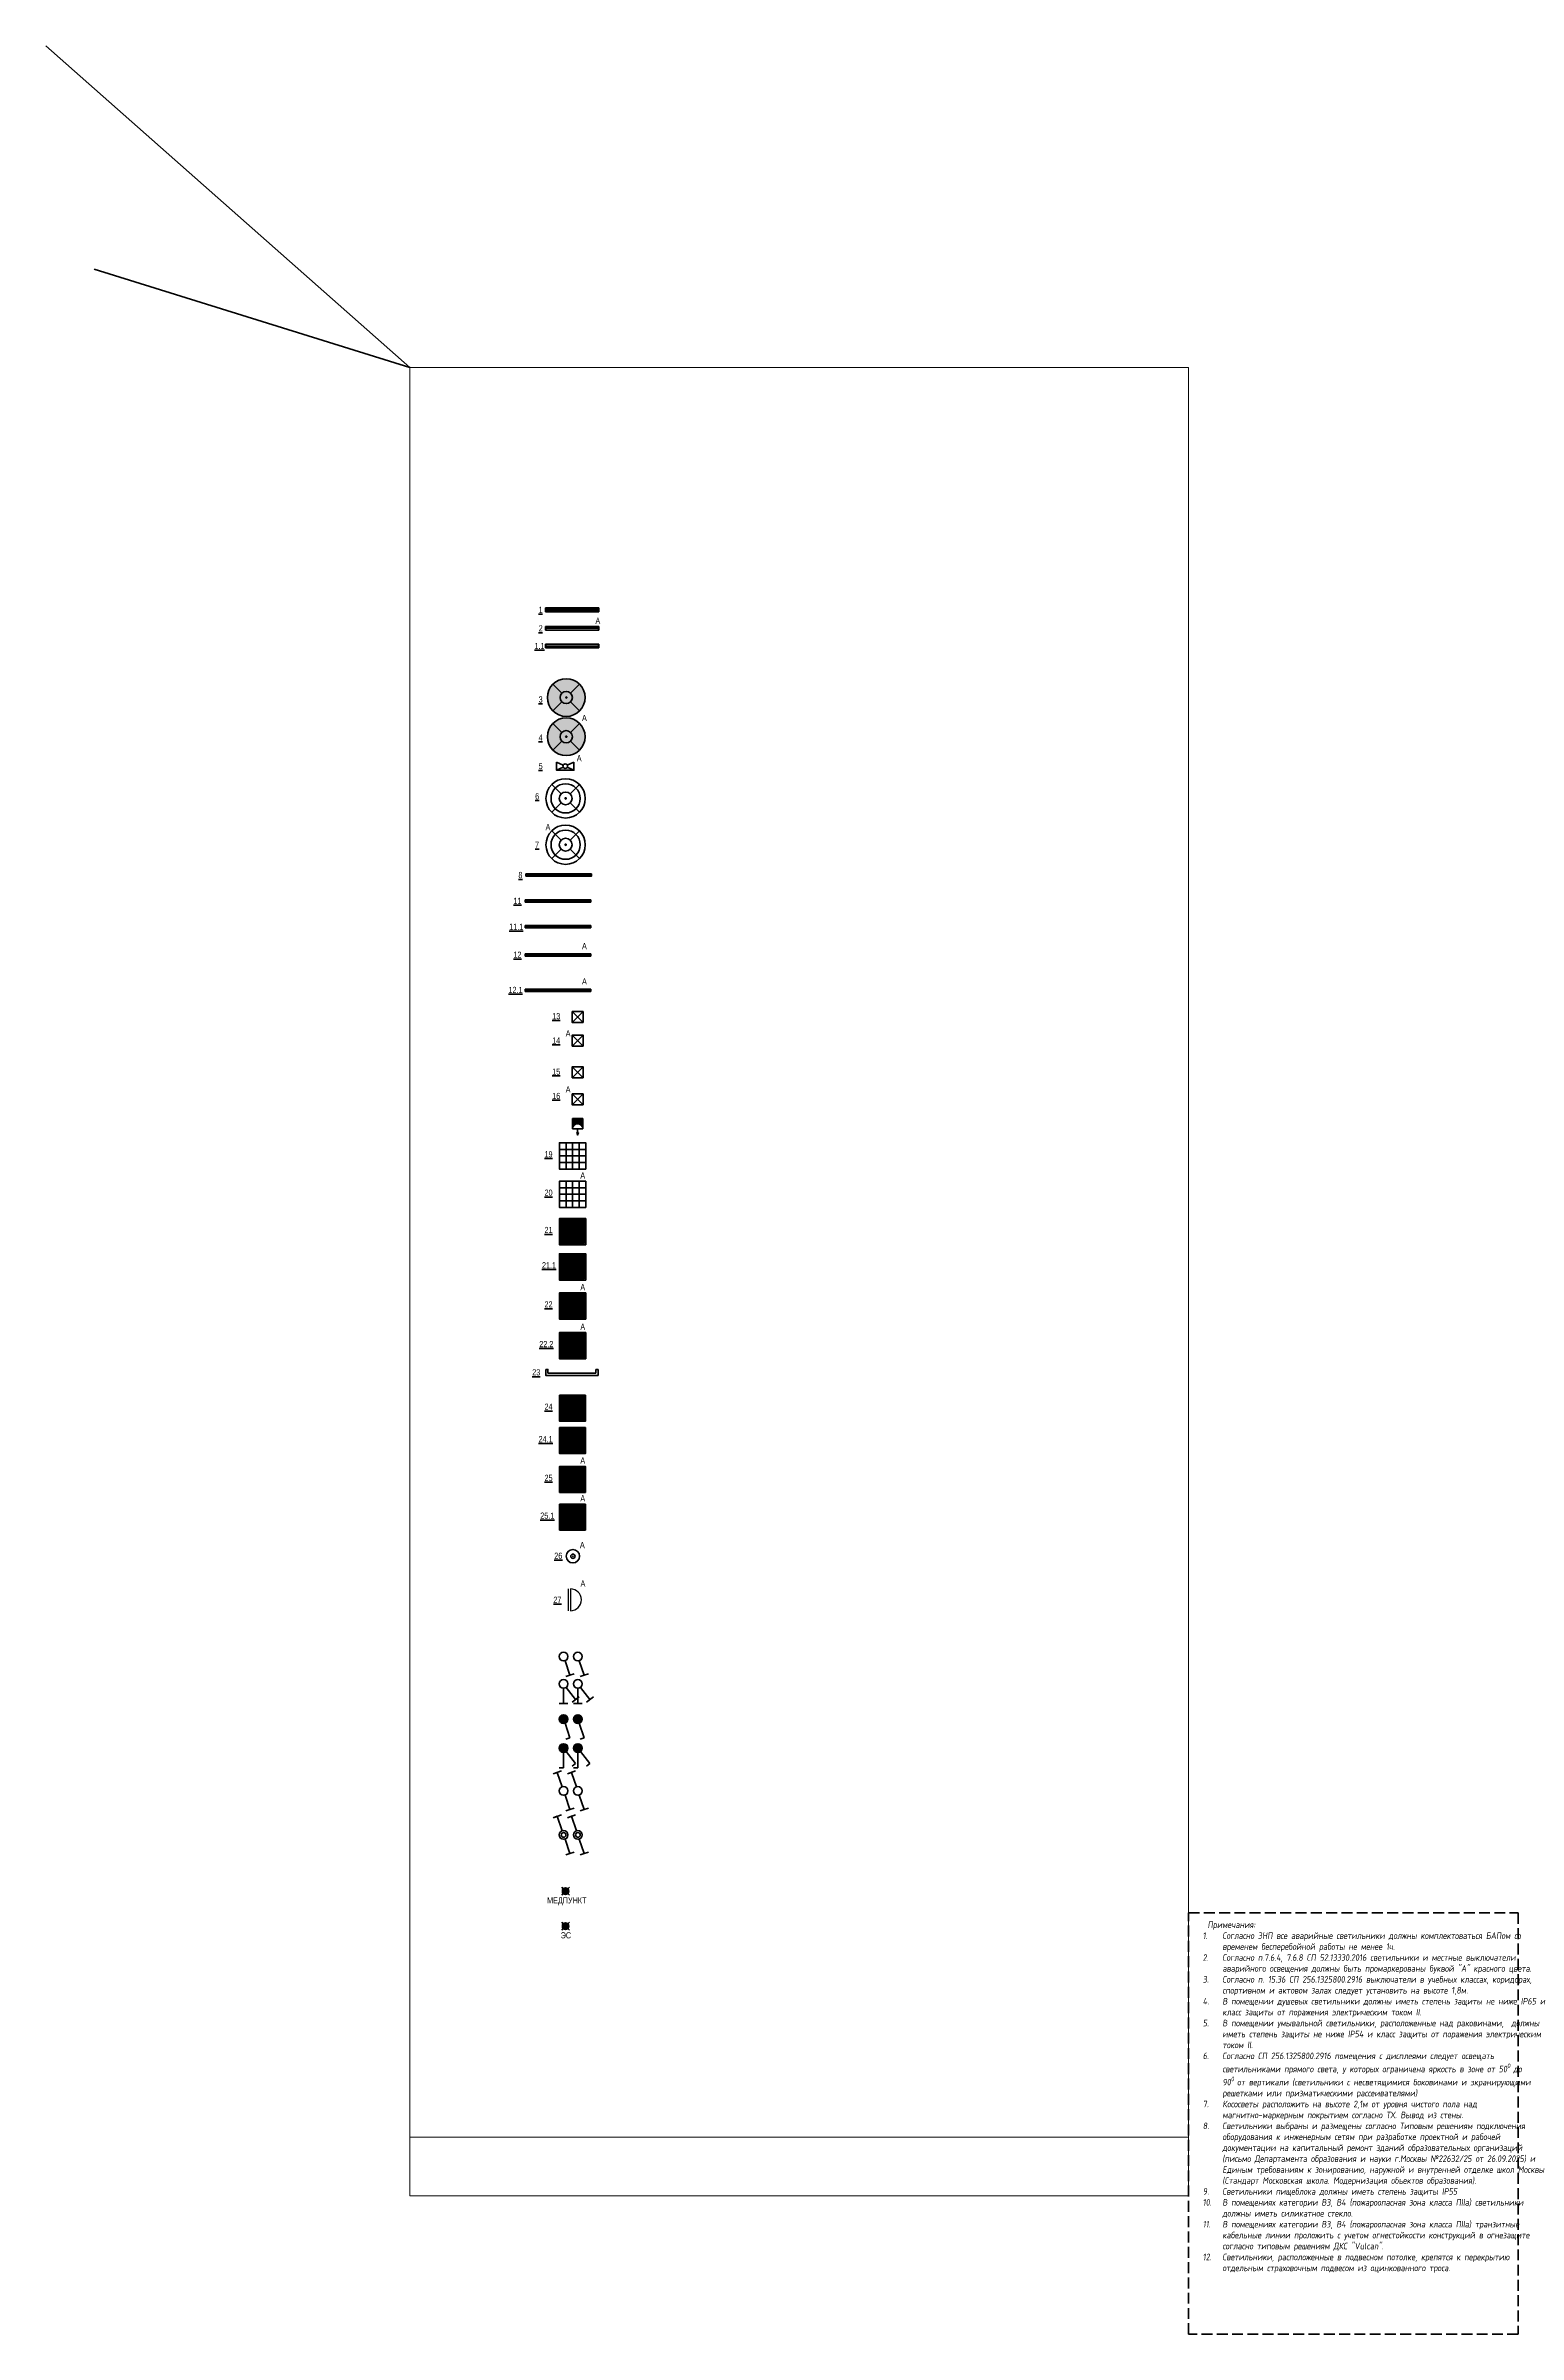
# Model space of a CAD drawing. Header units: millimetres. Extents: x -547274 to 397870, y -45599 to 141350.
# Drawn here: x -465784 to -432082, y -45599 to 6772 of the extents above; entities that cross this region are included whole.
import ezdxf
from ezdxf.enums import TextEntityAlignment as Align

# ---------------------------------------------------------------- set-up
doc = ezdxf.new("R2010")
doc.units = ezdxf.units.MM
doc.linetypes.add('GOST2.303 4', pattern=[7, 5, -2, 0])
for name, color, linetype, lineweight in [('_ЭОМ ВЫКЛЮЧАТЕЛИ Проходные', 1, 'Continuous', 35), ('_ЭОМ_ГЗ_пояс', 6, 'GOST2.303 4', 53), ('_ЭОМ_ОБЩ_Освещение_размеры', 5, 'Continuous', 15), ('_ЭОМ_ОБЩ_Освещение_текст тип светильника', 172, 'Continuous', 50), ('_ЭОМ_светильник А', 1, 'Continuous', 35), ('_ЭОМ_светильник Р', 4, 'Continuous', 35), ('_ЭОМ_СХЕМА_ТЕКСТ-2', 51, 'Continuous', 25), ('АР_Потолки_Штриховка', 252, 'Continuous', 0), ('СИЛА', 1, 'Continuous', 30)]:
    doc.layers.add(name, color=color, linetype=linetype, lineweight=lineweight)
doc.layers.add('_ЭОМ_INFO', color=10, linetype='Continuous', lineweight=35, plot=False)
doc.layers.add('Штриховка в сечении', color=7, linetype='Continuous')
doc.styles.add('GOST 2.304', font='CS_Gost2304.shx')
doc.styles.add('gost_A', font='CS_Gost2304.shx', dxfattribs={"width": 0.71})
doc.styles.add('ISOCUPER', font='isocpeur.ttf', dxfattribs={"width": 0.85, "oblique": 7})
doc.styles.add('ГОСТ', font='cad.shx', dxfattribs={"width": 0.8})

# ---------------------------------------------------------------- blocks, each defined once
blk = doc.blocks.new('*U69')
at = {"color": 0, "linetype": 'ByBlock', "lineweight": -2}
blk.add_line((1.752416447066965, -0.7674408704073821), (4.409760615817273, -3.04527360544625), dxfattribs=at)
at = {"color": 0, "linetype": 'ByBlock', "lineweight": -2, "ltscale": 50}
for p, q in [((4.409760615817273, -3.04527360544625), (3.758951262951163, -3.804514796515598)), ((5.06056996868338, -2.286032414376902), (4.409760615817273, -3.04527360544625))]:
    blk.add_line(p, q, dxfattribs=at)
blk.add_circle((0.9931752559924188, -0.1166315175430393), 0.9999999999999994, dxfattribs=at)
blk = doc.blocks.new('*U71')
at = {"color": 0, "linetype": 'ByBlock', "lineweight": -2}
blk.add_line((1.752416447066965, -0.7674408704073821), (4.409760615817273, -3.04527360544625), dxfattribs=at)
at = {"color": 0, "linetype": 'ByBlock', "lineweight": -2, "ltscale": 50}
for p, q in [((4.409760615817273, -3.04527360544625), (3.758951262951163, -3.804514796515598)), ((5.06056996868338, -2.286032414376902), (4.409760615817273, -3.04527360544625))]:
    blk.add_line(p, q, dxfattribs=at)
blk.add_circle((0.9931752559924188, -0.1166315175430393), 0.9999999999999994, dxfattribs=at)
blk = doc.blocks.new('*U72')
at = {"linetype": 'ByBlock', "lineweight": -2}
blk.add_hatch(color=0, dxfattribs=at).paths.add_polyline_path([(1.109806773535458, 0.8765437384493802, 1), (0.8765437384493803, -1.109806773535459, 1)])
at = {"color": 0, "linetype": 'ByBlock', "lineweight": -2}
blk.add_line((1.752416447066965, -0.7674408704073821), (4.409760615817273, -3.04527360544625), dxfattribs=at)
at = {"color": 0, "linetype": 'ByBlock', "lineweight": -2, "ltscale": 50}
blk.add_line((4.409760615817273, -3.04527360544625), (3.758951262951163, -3.804514796515598), dxfattribs=at)
blk.add_circle((0.9931752559924188, -0.1166315175430393), 0.9999999999999994, dxfattribs=at)
blk = doc.blocks.new('*U67')
at = {"color": 0, "linetype": 'ByBlock', "lineweight": -2}
for p, q in [((1.50210123914914, -0.977441800749186), (3.283342180199567, -3.990277791956229)), ((1.92232242778606, -0.4863415838686426), (5.174337529067766, -1.780326816021291)), ((2.422531897006608, -4.499203775120094), (4.144152463392523, -3.481351808792362)), ((5.544047595396532, -0.8511796442292205), (4.804627462738099, -2.709473987815656))]:
    blk.add_line(p, q, dxfattribs=at)
at = {"color": 0, "linetype": 'ByBlock', "lineweight": -2, "ltscale": 50}
blk.add_circle((0.9931752559924188, -0.1166315175430393), 0.9999999999999994, dxfattribs=at)
blk = doc.blocks.new('*U68')
at = {"linetype": 'ByBlock', "lineweight": -2}
blk.add_hatch(color=0, dxfattribs=at).paths.add_polyline_path([(1.109806773535458, 0.8765437384493802, 1), (0.8765437384493803, -1.109806773535459, 1)])
at = {"color": 0, "linetype": 'ByBlock', "lineweight": -2}
for p, q in [((1.50210123914914, -0.977441800749186), (3.283342180199567, -3.990277791956229)), ((1.92232242778606, -0.4863415838686426), (5.174337529067766, -1.780326816021291)), ((3.283342180199567, -3.990277791956229), (2.422531897008823, -4.499203775118786)), ((5.174337529067312, -1.780326816022437), (4.804627462738099, -2.709473987815656))]:
    blk.add_line(p, q, dxfattribs=at)
at = {"color": 0, "linetype": 'ByBlock', "lineweight": -2, "ltscale": 50}
blk.add_circle((0.9931752559924188, -0.1166315175430393), 0.9999999999999994, dxfattribs=at)
blk = doc.blocks.new('*U70')
at = {"color": 0, "linetype": 'ByBlock', "lineweight": -2}
for p, q in [((-1.772600750955905, 3.571251761434786), (-3.074219456688127, 2.052769379296093)), ((-2.423410103822606, 2.812010570364747), (-3.074219456686932, 2.052769379295068)), ((0.2339340649178042, 0.5341778353212231), (-2.423410103831523, 2.812010570354348)), ((1.752416447066965, -0.7674408704073821), (4.409760615817273, -3.04527360544625))]:
    blk.add_line(p, q, dxfattribs=at)
at = {"color": 0, "linetype": 'ByBlock', "lineweight": -2, "ltscale": 50}
for p, q in [((4.409760615817273, -3.04527360544625), (3.758951262951163, -3.804514796515598)), ((5.06056996868338, -2.286032414376902), (4.409760615817273, -3.04527360544625))]:
    blk.add_line(p, q, dxfattribs=at)
blk.add_circle((0.9931752559924188, -0.1166315175430393), 0.9999999999999994, dxfattribs=at)
blk = doc.blocks.new('Свет. спец. назнач.')
at = {"linetype": 'ByBlock', "lineweight": -2}
h = blk.add_hatch(color=0, dxfattribs=at)
h.dxf.hatch_style = 1
h.paths.add_polyline_path([(1.5, 0, 1), (-1.5, 0, 1)])
at = {"color": 0, "linetype": 'ByBlock', "lineweight": -2, "ltscale": 50}
for p, q in [((-1.76776695298031, 1.76776695298031), (-1.060660171779821, 1.060660171779821)), ((1.76776695298031, 1.76776695298031), (1.060660171779821, 1.060660171779821)), ((-1.060660171779821, -1.060660171779821), (-1.76776695298031, -1.76776695298031)), ((1.060660171779821, -1.060660171779821), (1.76776695298031, -1.76776695298031))]:
    blk.add_line(p, q, dxfattribs=at)
blk.add_circle((0, 0), 1.5, dxfattribs=at)
at = {"style": 'GOST 2.304', "width": 0.8, "flags": 1}
blk.add_attdef('MARKA', (-8.200168856419623, 4.159342479426414, -17.87352341586539), '', height=2.5, dxfattribs=at)
at = {"style": 'gost_A', "width": 0.71}
blk.add_attdef('№GRUP', text='', height=2.5, dxfattribs=at).set_placement((6.34418181295041, 5.36111462675035, -17.87352341586539), align=Align.MIDDLE_CENTER)
blk = doc.blocks.new('подвесной светильник люстра')
at = {"true_color": 0xf8f6b0, "transparency": 33554687}
h = blk.add_hatch(color=51, dxfattribs=at)
h.dxf.hatch_style = 1
edge = h.paths.add_edge_path()
edge.add_ellipse((0, 0), major_axis=(-431.6666666666836, 0), ratio=0.9999999999999278, start_angle=225.0000000000021, end_angle=314.9999999999979)
edge.add_line((-305.234427212194, 305.234427212194), (-98.99494936611666, 98.99494936611666))
edge.add_ellipse((0, 0), major_axis=(-140.0000000000049, 0), ratio=0.9999999999999304, start_angle=225.000000000002, end_angle=314.999999999998, ccw=False)
edge.add_line((98.99494936612066, 98.99494936611336), (305.2344272121939, 305.2344272121939))
edge = h.paths.add_edge_path()
edge.add_ellipse((0, 0), major_axis=(-140.0000000000049, 0), ratio=0.9999999999999304, start_angle=314.999999999998, end_angle=405.000000000002, ccw=False)
edge.add_line((-98.99494936611666, 98.99494936611666), (-305.234427212194, 305.234427212194))
edge.add_ellipse((0, 0), major_axis=(-431.6666666666836, 0), ratio=0.9999999999999278, start_angle=314.9999999999979, end_angle=405.0000000000014)
edge.add_line((-305.2344272121976, -305.2344272121903), (-98.99494936611669, -98.99494936611666))
edge = h.paths.add_edge_path()
edge.add_ellipse((0, 0), major_axis=(-140.0000000000049, 0), ratio=0.9999999999999304, start_angle=405.000000000002, end_angle=494.999999999998, ccw=False)
edge.add_line((-98.99494936611664, -98.99494936611677), (-305.2344272121976, -305.2344272121903))
edge.add_ellipse((0, 0), major_axis=(-431.6666666666836, 0), ratio=0.9999999999999278, start_angle=405.0000000000014, end_angle=494.9999999999979)
edge.add_line((305.234427212194, -305.234427212194), (98.99494936611669, -98.99494936611666))
edge = h.paths.add_edge_path()
edge.add_ellipse((0, 0), major_axis=(-431.6666666666836, 0), ratio=0.9999999999999278, start_angle=494.9999999999979, end_angle=585.0000000000022)
edge.add_line((305.234427212194, 305.2344272121939), (98.99494936612007, 98.99494936611276))
edge.add_ellipse((0, 0), major_axis=(-140.0000000000049, 0), ratio=0.9999999999999304, start_angle=494.999999999998, end_angle=585.000000000002, ccw=False)
edge.add_line((98.99494936611674, -98.99494936611666), (305.2344272121939, -305.234427212194))
edge = h.paths.add_edge_path()
edge.add_ellipse((0, 0), major_axis=(-140.0000000000049, 0), ratio=0.9999999999999304, start_angle=494.999999999998, end_angle=585.0000000000019)
edge.add_ellipse((0, 0), major_axis=(-140.0000000000049, 0), ratio=0.9999999999999304, start_angle=225.000000000002, end_angle=314.999999999998)
edge.add_ellipse((0, 0), major_axis=(-140.0000000000049, 0), ratio=0.9999999999999304, start_angle=314.999999999998, end_angle=405.000000000002)
edge.add_ellipse((0, 0), major_axis=(-140.0000000000049, 0), ratio=0.9999999999999304, start_angle=405.000000000002, end_angle=494.999999999998)
edge = h.paths.add_edge_path(flags=16)
edge.add_ellipse((0, 0), major_axis=(-14.00000000000909, 0), ratio=0.9999999999987021, start_angle=0, end_angle=360)
at = {"color": 0, "linetype": 'ByBlock', "lineweight": -2}
for points in [[(-305.2344272121991, 305.2344272121991), (-98.99494936611154, 98.99494936611154)], [(305.2344272121991, 305.2344272121991), (98.99494936611882, 98.99494936611154)], [(-98.99494936611154, -98.99494936611154), (-305.2344272121918, -305.2344272121845)], [(98.99494936611154, -98.99494936611154), (305.2344272121991, -305.2344272121991)]]:
    blk.add_lwpolyline(points, dxfattribs=at)
for major_axis, ratio, start_param, end_param in [((-431.6666666666836, 0), 0.9999999999999278, 3.926990816987278, 10.21017612416686), ((-140.0000000000049, 0), 0.9999999999999304, 3.926990816987276, 10.21017612416686), ((-140.0000000000049, 0), 0.9999999999999304, 3.926990816987276, 10.21017612416686), ((-14.00000000000909, 0), 0.9999999999987021, 3.926990816987891, 10.21017612416748)]:
    blk.add_ellipse((0, 0), major_axis=major_axis, ratio=ratio, start_param=start_param, end_param=end_param, dxfattribs=at)
blk = doc.blocks.new('RVE-PLS5070-1500-P')
at = {"color": 0, "linetype": 'ByBlock', "lineweight": -2, "ltscale": 40}
for points in [[(750, -25), (-750, -25), (-750, 25), (750, 25)], [(745, -20), (-745, -20), (-745, 20), (745, 20)]]:
    blk.add_lwpolyline(points, close=True, dxfattribs=at)
blk = doc.blocks.new('40 НА 40 ГРИЛЬЯТО ДЛЯ 50')
at = {"color": 0, "linetype": 'ByBlock', "lineweight": -2, "ltscale": 100}
for points in [[(124.9999999999854, -125), (-125, -125), (-125, 125), (124.9999999999854, 125), (124.9999999999854, -125)], [(124.9999999999854, 125), (-125, -125)], [(-125, 125), (124.9999999999854, -125)]]:
    blk.add_lwpolyline(points, dxfattribs=at)
blk = doc.blocks.new('RVE-SLIM-PRIME-595')
at = {"layer": 'Штриховка в сечении', "lineweight": 9, "ltscale": 1000, "true_color": 0xf8f6b0, "transparency": 33554636}
h = blk.add_hatch(color=51, dxfattribs=at)
h.dxf.hatch_style = 1
h.paths.add_polyline_path([(274.9999999999999, 275), (-275, 275), (-275, -274.9999999999999), (275, -274.9999999999999)])
at = {"color": 0, "linetype": 'ByBlock', "lineweight": -2, "ltscale": 40}
for points in [[(300, -300), (-300, -300), (-300, 300), (300, 300)], [(275, -275), (-275, -275), (-275, 275), (275, 275)]]:
    blk.add_lwpolyline(points, close=True, dxfattribs=at)
blk = doc.blocks.new('RVE-PRIME-STRONG-595-N')
at = {"color": 0, "linetype": 'ByBlock', "lineweight": -2, "ltscale": 40}
blk.add_lwpolyline([(300, -300), (-300, -300), (-300, 300), (300, 300)], close=True, dxfattribs=at)
for points in [[(-300, 150), (300, 150)], [(-300, 0), (300, 0)], [(-150, 300), (-150, -300)], [(0, 300), (0, -300)], [(150, 300), (150, -300)], [(-300, -150), (300, -150)]]:
    blk.add_lwpolyline(points, dxfattribs=at)
blk = doc.blocks.new('OPL R 418 HF')
at = {"layer": 'АР_Потолки_Штриховка', "lineweight": 9, "ltscale": 1000, "true_color": 0xf8f6b0, "transparency": 33554636}
h = blk.add_hatch(color=51, dxfattribs=at)
h.dxf.hatch_style = 1
h.paths.add_polyline_path([(-274.9996888445912, 275.0000326204827), (-274.9996888445912, -274.9999673795173), (275.0003111554088, -274.9999673795173), (275.0003111554088, 275.0000326204827)])
at = {"color": 0, "linetype": 'ByBlock', "lineweight": -2, "ltscale": 100}
for p, q in [((-297.4996888445826, 297.5000326207446), (297.5003111555807, 297.5000326207446)), ((-297.4996888445826, 297.5000326207447), (-297.499688845287, -297.4999673792554)), ((-297.4996888445826, 297.5000326207446), (297.5003111548763, -297.4999673792554)), ((-297.4996888449377, -297.4999673792554), (297.5003111555807, 297.5000326207446)), ((297.5003111555807, 297.5000326207447), (297.5003111548763, -297.4999673792554)), ((297.5003111548763, -297.4999673792554), (-297.4996888449377, -297.4999673792554))]:
    blk.add_line(p, q, dxfattribs=at)
at = {"color": 250, "lineweight": 9, "ltscale": 1000}
for points in [[(-299.9996888447658, 300.0000326208319), (300.0003111552342, 300.0000326208319), (300.0003111552342, -299.9999673791681), (-299.9996888447658, -299.9999673791681)], [(-274.9996888445912, 275.0000326204827), (275.0003111554088, 275.0000326204827), (275.0003111554088, -274.9999673795173), (-274.9996888445912, -274.9999673795173)]]:
    blk.add_lwpolyline(points, close=True, dxfattribs=at)
at = {"color": 0, "linetype": 'ByBlock', "lineweight": -2, "const_width": 27.23449849847384}
blk.add_lwpolyline([(-64.32945273991754, 3.262083191657439e-05, 1), (64.3300750507351, 3.262083191657439e-05, 1)], format="xyb", close=True, dxfattribs=at)
at = {"color": 0, "linetype": 'ByBlock', "lineweight": -2, "insert": (-199.8468738604652, 279.3527613399128), "char_height": 50, "attachment_point": 1, "style": 'ISOCUPER'}
blk.add_mtext_dynamic_manual_height_columns('IP55', width=2.442122449761882, gutter_width=12.5, heights=[0], dxfattribs=at)
blk = doc.blocks.new('Подвесной Светильник 22_3')
at = {"color": 0, "linetype": 'ByBlock', "lineweight": -2}
for radius in [154.1666666666667, 50, 50, 5]:
    blk.add_circle((0, 0), radius, dxfattribs=at)
blk = doc.blocks.new('ЭКРАН 9ВТ')
at = {"color": 0, "linetype": 'ByBlock', "lineweight": -2}
for points in [[(398.8943443857133, 376.0789199508727), (398.8943443857133, 0), (-398.8943443857133, 0), (-398.8943443857133, 376.0789199508727)], [(-398.8943443857133, 376.0789199508727), (-94.85104044532636, 232.7523988136963)], [(-398.8943443857133, 0), (-94.85104044532636, 143.3265211371763)], [(94.85104044532636, 232.7523988136963), (398.8943443857133, 376.0789199508727)], [(94.85104044532636, 143.3265211371763), (398.8943443857133, 0)]]:
    blk.add_lwpolyline(points, dxfattribs=at)
blk.add_circle((0, 188.0394599754363), 104.8616553994507, dxfattribs=at)
blk = doc.blocks.new('ORIO LINE')
at = {"color": 0, "linetype": 'ByBlock', "lineweight": -2}
for p, q in [((-593.8284741220996, 84.00000000011642), (621.1715258779004, 84.00025189609732)), ((-593.8284741220996, -4), (-593.8284741220996, 84.00000000011642)), ((-590, 0), (-590, 80.00000000011642)), ((-590, 80.00000000011642), (617.3430517558008, 80.00000000011642)), ((617.3430517558008, 0), (-590, 0)), ((617.3430517558008, 80.00000000011642), (617.3430517558008, 0)), ((621.1715258779004, 84.00025189609732), (621.1715258779004, -3.999748104019091)), ((621.1715258779004, -3.999748104019091), (-593.8284741220996, -4))]:
    blk.add_line(p, q, dxfattribs=at)
blk.add_lwpolyline([(-590, 40.00000000005821), (617.3430517558008, 40.00000000005821)], dxfattribs=at)
blk = doc.blocks.new('светильник школа коридор')
at = {"color": 0, "linetype": 'ByBlock', "lineweight": -2}
for points in [[(-318.3209564741701, 318.3209564741665), (-103.2392291267752, 103.2392291267497)], [(318.3209564741701, 318.3209564741665), (103.2392291267752, 103.2392291267497)], [(-103.2392291267752, -103.2392291267497), (-318.3209564741701, -318.3209564741519)], [(103.2392291267752, -103.2392291267497), (318.3209564741701, -318.3209564741665)]]:
    blk.add_lwpolyline(points, dxfattribs=at)
blk.add_circle((0, 0), 334.194772328775, dxfattribs=at)
for major_axis, ratio, start_param, end_param in [((-450.1738138333509, 0), 0.999999999999928, 3.926990816987278, 10.21017612416686), ((-146.0023180000051, 0), 0.9999999999999303, 3.926990816987276, 10.21017612416686), ((-146.0023180000051, 0), 0.9999999999999303, 3.926990816987276, 10.21017612416686), ((-14.60023180000948, 0), 0.999999999998702, 3.926990816987891, 10.21017612416748)]:
    blk.add_ellipse((0, 0), major_axis=major_axis, ratio=ratio, start_param=start_param, end_param=end_param, dxfattribs=at)
blk = doc.blocks.new('НАРУЖНЫЙ СВЕТИЛЬНИК')
at = {"color": 0, "linetype": 'ByBlock', "lineweight": -2}
for p, q in [((0, 250), (0, -250)), ((50, 250), (50, -250))]:
    blk.add_line(p, q, dxfattribs=at)
blk.add_arc((50, 0), 250, 270, 90, dxfattribs=at)
blk = doc.blocks.new('RVE-PLS5070-GEARLINE-SC-1460-P IP55 Грильято')
at = {"ltscale": 40}
for points in [[(-25, 750), (25, 750), (25, -750), (-25, -750)], [(20, -745), (-20, -745), (-20, 745), (20, 745)]]:
    blk.add_lwpolyline(points, close=True, dxfattribs=at)
at = {"color": 0, "linetype": 'ByBlock', "lineweight": -2, "ltscale": 40}
for points in [[(-20, 745), (20, -745)], [(-20, -745), (20, 745)]]:
    blk.add_lwpolyline(points, dxfattribs=at)
blk = doc.blocks.new('Кососвет')
at = {"color": 0, "linetype": 'ByBlock', "lineweight": -2, "ltscale": 40}
for points in [[(-600, 26.38208023784682), (600, 26.38208023784682), (600, -111.2262301087801)], [(-600, 26.38208023784682), (-600, -111.2262301087801)], [(-600, -111.2262301087801), (-550, -111.2262301087801)], [(-550, -23.61791976216773), (550, -23.61791976216773)], [(-550, -111.2262301087801), (-550, -23.61791976216773)], [(600, -111.2262301087801), (550, -111.2262301087801), (550, -23.61791976216773)]]:
    blk.add_lwpolyline(points, dxfattribs=at)
blk = doc.blocks.new('ДДП-01')
at = {"linetype": 'ByBlock', "lineweight": -2, "ltscale": 50}
h = blk.add_hatch(color=0, dxfattribs=at)
h.dxf.hatch_style = 1
h.paths.add_polyline_path([(0, -118), (236.0000000030708, -118, -0.9812277812227983), (236.0000000000012, 118), (0, 118)])
h.paths.add_polyline_path([(380.2581461806549, 0), (321.2259429390542, 20.0944704343565), (321.2259429390542, 3.552713678800501e-15)])
h.paths.add_polyline_path([(380.2581461806549, 0), (321.2259429390542, 0), (321.2259429390542, -20.09447043434194)])
at = {"color": 0, "linetype": 'ByBlock', "lineweight": -2, "ltscale": 50}
for points in [[(0, -118), (0, 118)], [(236, 118), (0, 118)], [(236, -118), (236, 118)], [(236, 0), (380.2581461806549, 0)], [(321.2259429390542, -20.09447043434193), (321.2259429390542, 20.09447043435648)], [(321.2259429390542, 20.09447043435648), (380.2581461806549, 0), (321.2259429390542, -20.09447043434193)], [(236, -118), (0, -118)]]:
    blk.add_lwpolyline(points, dxfattribs=at)
blk.add_arc((238.2363109601429, 2.91038304567337e-11), 118.0211891428975, 91.08572748071853, 268.9142725192815, dxfattribs=at)

msp = doc.modelspace()

# ---------------------------------------------------------------- linework, layer by layer
at = {"layer": '_ЭОМ ВЫКЛЮЧАТЕЛИ Проходные', "color": 4, "ltscale": 50}
msp.add_circle((-453931.5553805474, -34172.72336591035), 53.97433808283313, dxfattribs=at)
at = {"layer": '_ЭОМ ВЫКЛЮЧАТЕЛИ Проходные', "color": 1, "ltscale": 50}
msp.add_circle((-453604.8062486444, -34172.72336591035), 53.97433808283313, dxfattribs=at)
at = {"layer": '_ЭОМ_INFO', "color": 3, "ltscale": 40}
for q in [(-465783.6643529141, 6772.299362311373), (-464674.6128075663, 1663.298453994328)]:
    msp.add_line((-457448.9637651555, -586.8268144855974), q, dxfattribs=at)
at = {"layer": '_ЭОМ_ГЗ_пояс', "ltscale": 50}
msp.add_lwpolyline([(-432081.9298472615, -45598.92671077815), (-439629.0012107752, -45598.92671077815), (-439629.0012107752, -35957.70610746706), (-432081.9298472615, -35957.70610746706)], close=True, dxfattribs=at)
at = {"layer": '_ЭОМ_ОБЩ_Освещение_размеры', "ltscale": 40}
for points in [[(-439629.0012107752, -41090.59481408936), (-457448.9637651555, -41090.59481408936), (-457448.9637651555, -586.8268144855974), (-439629.0012107752, -586.8268144855974)], [(-439629.0012107752, -42428.07185324118), (-457448.9637651555, -42428.07185324118), (-457448.9637651555, -41090.59481408936), (-439629.0012107752, -41090.59481408936)]]:
    msp.add_lwpolyline(points, close=True, dxfattribs=at)

# ---------------------------------------------------------------- block references
at = {"layer": '_ЭОМ ВЫКЛЮЧАТЕЛИ Проходные', "color": 4, "ltscale": 50, "xscale": 99.99999999999999, "yscale": 99.99999999999999, "zscale": 99.99999999999999, "rotation": 329.4386477299884}
for name, p in [('*U71', (-454011.1459770923, -30031.13678608852)), ('*U67', (-454011.1459770923, -30655.98961791041)), ('*U72', (-454011.1459770923, -31461.54421318503)), ('*U68', (-454011.1459770923, -32123.60630557005)), ('*U70', (-454011.1459770923, -33105.53988508537)), ('*U70', (-454011.1459770923, -34112.18133966712))]:
    msp.add_blockref(name, p, dxfattribs=at)
at = {"layer": '_ЭОМ ВЫКЛЮЧАТЕЛИ Проходные', "color": 1, "ltscale": 50, "xscale": 99.99999999999999, "yscale": 99.99999999999999, "zscale": 99.99999999999999, "rotation": 329.4386477299884}
for name, p in [('*U69', (-453684.3968451893, -30031.13678608852)), ('*U67', (-453684.3968451893, -30655.98961791041)), ('*U72', (-453684.3968451893, -31461.54421318503)), ('*U68', (-453684.3968451893, -32123.60630557005)), ('*U70', (-453684.3968451893, -33105.53988508537)), ('*U70', (-453684.3968451893, -34112.18133966712))]:
    msp.add_blockref(name, p, dxfattribs=at)
at = {"layer": '_ЭОМ_светильник А', "ltscale": 100, "rotation": 179.9999999999999}
msp.add_blockref('ORIO LINE', (-453721.5712520763, -6519.381307709409), dxfattribs=at)
at = {"layer": '_ЭОМ_светильник А', "ltscale": 100}
for name, p in [('подвесной светильник люстра', (-453870.418488316, -9039.652890002413)), ('RVE-PLS5070-1500-P', (-454060.3504167274, -14036.35848033105)), ('RVE-PLS5070-1500-P', (-454060.3504167274, -14842.53754519057)), ('40 НА 40 ГРИЛЬЯТО ДЛЯ 50', (-453610.0695036063, -15993.43326794344)), ('RVE-PRIME-STRONG-595-N', (-453726.3531028465, -19511.95618992229)), ('RVE-SLIM-PRIME-595', (-453726.3531028465, -22068.30018042307)), ('RVE-SLIM-PRIME-595', (-453726.3531028465, -22976.61373416672)), ('OPL R 418 HF', (-453728.8534140012, -26036.77793191129))]:
    msp.add_blockref(name, p, dxfattribs=at)
for name, p, xscale, yscale, zscale in [('ЭКРАН 9ВТ', (-453894.149104862, -9808.29111211421), 0.5, 0.5, 0.5), ('Свет. спец. назнач.', (-453884.7272664043, -35460.05518784141), 50, 50, 50), ('Свет. спец. назнач.', (-453884.7272664043, -36260.76385637256), 50, 50, 50)]:
    msp.add_blockref(name, p, dxfattribs=dict(at, xscale=xscale, yscale=yscale, zscale=zscale))
at = {"layer": '_ЭОМ_светильник А', "ltscale": 100, "xscale": -1, "zscale": 1000, "rotation": 180}
msp.add_blockref('Подвесной Светильник 22_3', (-453718.8388941274, -27794.05844314548), dxfattribs=at)
at = {"layer": '_ЭОМ_светильник Р', "color": 5, "rotation": 179.9999999999999}
msp.add_blockref('ORIO LINE', (-453721.5712520763, -6096.193849603937), dxfattribs=at)
at = {"layer": '_ЭОМ_светильник Р', "ltscale": 100}
for name, p in [('подвесной светильник люстра', (-453870.418488316, -8143.226342674054)), ('RVE-PLS5070-1500-P', (-454060.3504167274, -12797.93026401327)), ('RVE-PLS5070-1500-P', (-454060.3504167274, -13388.6292208643)), ('40 НА 40 ГРИЛЬЯТО ДЛЯ 50', (-453610.0695036063, -15456.93019968737)), ('RVE-PRIME-STRONG-595-N', (-453726.3531028465, -18632.80693690688)), ('RVE-SLIM-PRIME-595', (-453726.3531028465, -20366.45915391669)), ('OPL R 418 HF', (-453728.8534140012, -24407.63735953695))]:
    msp.add_blockref(name, p, dxfattribs=at)
for name, p, rotation in [('RVE-PLS5070-GEARLINE-SC-1460-P IP55 Грильято', (-454042.7390152053, -12205.82947944268), 270), ('Кососвет', (-453740.9060900046, -23629.09619011887), 180)]:
    msp.add_blockref(name, p, dxfattribs=dict(at, rotation=rotation))
at = {"layer": '_ЭОМ_светильник Р', "color": 6, "ltscale": 100, "rotation": 270}
msp.add_blockref('ДДП-01', (-453610.0695036063, -17776.64183688827), dxfattribs=at)
at = {"layer": 'СИЛА', "color": 1, "lineweight": 30}
msp.add_blockref('НАРУЖНЫЙ СВЕТИЛЬНИК', (-453824.9727830277, -28790.7487483978), dxfattribs=at)

# ---------------------------------------------------------------- texts
at = {"layer": '_ЭОМ_СХЕМА_ТЕКСТ-2', "color": 0, "ltscale": 100, "insert": (-439450.5756803859, -36152.7743175432), "char_height": 150, "width": 6662.12359956866, "attachment_point": 1, "style": 'ISOCUPER'}
msp.add_mtext('\\A1;   Примечания: \\P\\pxi-3,l4,t4;1.^IСогласно ЗНП все аварийные светильники должны комплектоваться БАПом со временем бесперебойной работы не менее 1ч.\\P2.^IСогласно п.7.6.4, 7.6.8 СП 52.13330.2016 светильники и местные выключатели аварийного освещения должны быть промаркерованы буквой "А" красного цвета.\\P3.^IСогласно п. 15.36 СП 256.1325800.2916 выключатели в учебных классах, коридорах, спортивном и актовом залах следует установить на высоте 1,8м.\\P4.^IВ помещении душевых светильники должны иметь степень защиты не ниже IP65 и класс защиты от поражения электрическим током II.\\P5.^IВ помещении умывальной светильники, расположенные над раковинами,  должны иметь степень защиты не ниже IP54 и класс защиты от поражения электрическим током II.\\P6.^IСогласно СП 256.1325800.2916 помещения с дисплеями следует освещать  светильниками прямого света, у которых ограничена яркость в зоне от 50{\\H0.7x;\\S0 ^ ;}до 90{\\H0.7x;\\S0 ^ ;}от вертикали (светильники с несветящимися боковинами и экранирующими решетками или призматическими рассеивателями)\\P7.^IКососветы расположить на высоте 2,1м от уровня чистого пола над магнитно-маркерным покрытием согласно ТХ. Вывод из стены.\\P8.^IСветильники выбраны и размещены согласно Типовым решениям подключения оборудования к инженерным сетям при разработке проектной и рабочей документации на капитальный ремонт зданий образовательных организаций (письмо Департамента образования и науки г.Москвы №22632/25 от 26.09.2025) и Единым требованиям к зонированию, наружной и внутренней отделке школ Москвы (Стандарт Московская школа. Модернизация объектов образования).\\P9.^IСветильники пищеблока должны иметь степень защиты IP55\\P10.^IВ помещениях категории В3, В4 (пожароопасная зона класса ПIIа) светильники должны иметь силикатное стекло.\\P11.^IВ помещениях категории В3, В4 (пожароопасная зона класса ПIIа) транзитные кабельные линии проложить с учетом огнестойкости конструкций в огнезащите согласно типовым решениям ДКС "Vulcan". \\P12.^IСветильники, расположенные в подвесном потолке, крепятся к перекрытию отдельным страховочным подвесом из оцинкованного троса.', dxfattribs=at)

# ---------------------------------------------------------------- next in the draw order: texts
at = {"layer": '_ЭОМ_ОБЩ_Освещение_текст тип светильника', "ltscale": 40, "char_height": 142.1875, "width": 55.871829552576, "attachment_point": 1, "style": 'ГОСТ', "bg_fill": 3, "box_fill_scale": 1.1, "bg_fill_color": 256, "bg_fill_transparency": 0}
for s, insert in [('{\\L1}', (-454502.7029962614, -6063.618074021069)), ('{\\L3}', (-454502.7029962614, -8115.225327909575)), ('{\\L4}', (-454502.7029962614, -8987.760163292289)), ('{\\L8}', (-454965.6643181397, -12133.71547441138)), ('{\\L11}', (-455080.9549378445, -12726.92358793737)), ('{\\L11.1}', (-455176.8871761442, -13317.62254478841)), ('{\\L12}', (-455080.9549378445, -13958.01287846628)), ('{\\L12.1}', (-455192.960429305, -14764.1919433258)), ('{\\L19}', (-454368.3787706799, -18524.15654347037)), ('{\\L20}', (-454368.3787706799, -19403.30579648577)), ('{\\L21}', (-454368.3787706799, -20257.80876048017)), ('{\\L22}', (-454368.3787706799, -21959.64978698656)), ('{\\L22.2}', (-454487.7797760656, -22867.9633407302)), ('{\\L23}', (-454649.9093352878, -23514.77170821818)), ('{\\L24}', (-454368.3787706799, -24301.4869334797)), ('{\\L25}', (-454368.3787706791, -25930.62750585403)), ('{\\L26}', (-454144.296566207, -27712.05160919169)), ('{\\L27}', (-454165.6363881952, -28719.87040703048))]:
    msp.add_mtext(s, dxfattribs=dict(at, insert=insert))
at = {"layer": '_ЭОМ_светильник А', "ltscale": 100, "char_height": 142.1875, "attachment_point": 1, "style": 'ГОСТ', "bg_fill": 3, "box_fill_scale": 1.1, "bg_fill_color": 256, "bg_fill_transparency": 0}
for s, insert, width in [('А', (-453203.0596428837, -6316.888310839015), 86.04374658316377), ('А', (-453510.5596428837, -8539.205003932439), 86.04374658316377), ('А', (-453629.7015168811, -9460.211779701145), 86.04374658316377), ('А', (-454344.806217042, -11036.37762342114), 86.04374658316377), ('А', (-453510.5596428837, -13760.74816716972), 86.04374658316377), ('А', (-453510.5596428837, -14566.92723202924), 86.04374658316377), ('А', (-453883.426235629, -15757.53678998046), 86.04374658316377), ('А', (-453883.426235629, -17039.25376946581), 86.04374658316377), ('А', (-453548.1079181659, -19009.72203362346), 86.04374658316377), ('А', (-453548.1079181659, -21566.06602412424), 86.04374658316377), ('А', (-453548.1079181659, -22474.37957786789), 86.04374658316377), ('А', (-453548.1079181659, -25532.04374299172), 86.04374658316377), ('А', (-453557.911017288, -27468.07858990657), 93.25128773220791), ('А', (-453544.4489052878, -28345.33743196083), 93.25128773220791), ('МЕДПУНКТ', (-454309.5881001125, -35597.57348984969), 118.6450805083078), ('ЭС', (-453998.469474779, -36398.28215838084), 118.6450805083078)]:
    msp.add_mtext(s, dxfattribs=dict(at, insert=insert, width=width))

# ---------------------------------------------------------------- next in the draw order: block references
at = {"layer": '_ЭОМ_светильник А', "ltscale": 100}
for name, p in [('светильник школа коридор', (-453885.0186809292, -11511.21896908182, -4.999999999999952e-09)), ('40 НА 40 ГРИЛЬЯТО ДЛЯ 50', (-453610.0695036063, -17340.06283855182)), ('OPL R 418 HF', (-453728.8534140012, -26900.99830405135))]:
    msp.add_blockref(name, p, dxfattribs=at)
at = {"layer": '_ЭОМ_светильник Р', "ltscale": 100}
for name, p in [('светильник школа коридор', (-453885.0186809292, -10451.42294181365)), ('40 НА 40 ГРИЛЬЯТО ДЛЯ 50', (-453610.0695036063, -16718.40462471289)), ('RVE-SLIM-PRIME-595', (-453726.3531028465, -21173.22629392322)), ('OPL R 418 HF', (-453728.8534140012, -25148.89662378374))]:
    msp.add_blockref(name, p, dxfattribs=at)

# ---------------------------------------------------------------- next in the draw order: texts
at = {"layer": '_ЭОМ_ОБЩ_Освещение_текст тип светильника', "ltscale": 40, "char_height": 142.1875, "width": 55.871829552576, "attachment_point": 1, "style": 'ГОСТ', "bg_fill": 3, "box_fill_scale": 1.1, "bg_fill_color": 256, "bg_fill_transparency": 0}
for s, insert in [('{\\L2}', (-454502.7029962614, -6488.659731245833)), ('{\\L13}', (-454191.892829963, -15362.72386034043)), ('{\\L14}', (-454191.892829963, -15921.51109360682)), ('{\\L15}', (-454191.892829963, -16633.71704960265)), ('{\\L16}', (-454191.892829963, -17190.64855532255))]:
    msp.add_mtext(s, dxfattribs=dict(at, insert=insert))

# ---------------------------------------------------------------- next in the draw order: block references
at = {"layer": '_ЭОМ_светильник Р', "color": 5, "rotation": 179.9999999999999}
msp.add_blockref('ORIO LINE', (-453721.5712520763, -6924.844472268072), dxfattribs=at)

# ---------------------------------------------------------------- next in the draw order: texts
at = {"layer": '_ЭОМ_ОБЩ_Освещение_текст тип светильника', "ltscale": 40, "char_height": 142.1875, "width": 55.871829552576, "attachment_point": 1, "style": 'ГОСТ', "bg_fill": 3, "box_fill_scale": 1.1, "bg_fill_color": 256, "bg_fill_transparency": 0}
for s, insert in [('{\\L5}', (-454502.7029962614, -9638.979514304083)), ('{\\L6}', (-454583.6932151071, -10332.22527708532)), ('{\\L7}', (-454583.6932151071, -11439.77846309647)), ('{\\L21.1}', (-454426.581045422, -21064.5759004867)), ('{\\L24.1}', (-454503.4608271285, -25042.74619772649)), ('{\\L25.1}', (-454465.2895091898, -26794.84787799409))]:
    msp.add_mtext(s, dxfattribs=dict(at, insert=insert))
at = {"layer": '_ЭОМ_светильник А', "ltscale": 100, "insert": (-453548.1079181659, -26396.26411513178), "char_height": 142.1875, "width": 86.04374658316377, "attachment_point": 1, "style": 'ГОСТ', "bg_fill": 3, "box_fill_scale": 1.1, "bg_fill_color": 256, "bg_fill_transparency": 0}
msp.add_mtext('А', dxfattribs=at)

# ---------------------------------------------------------------- next in the draw order: texts
at = {"layer": '_ЭОМ_ОБЩ_Освещение_текст тип светильника', "ltscale": 40, "insert": (-454598.1578742871, -6892.268696685205), "char_height": 142.1875, "width": 55.871829552576, "attachment_point": 1, "style": 'ГОСТ', "bg_fill": 3, "box_fill_scale": 1.1, "bg_fill_color": 256, "bg_fill_transparency": 0}
msp.add_mtext('{\\L1.1}', dxfattribs=at)

doc.saveas('drawing.dxf')
